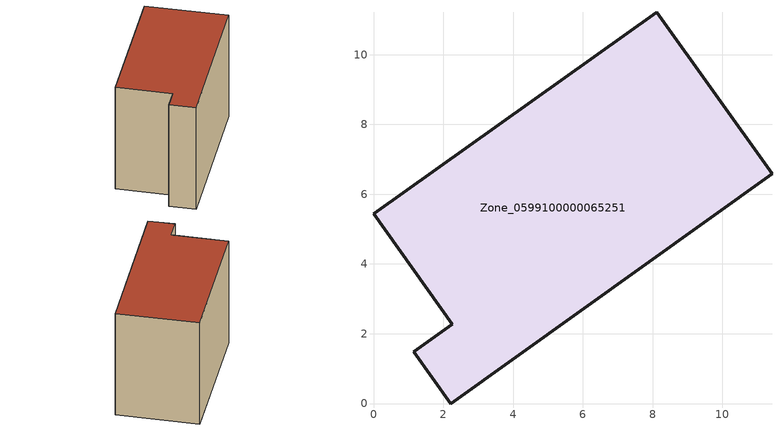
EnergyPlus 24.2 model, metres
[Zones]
Zone_0599100000065251
 floor ground (C_G): 1.16,1.49 2.25,2.28 0,5.44 8.12,11.21 11.42,6.58 2.22,0 z0
 wall outside (C_F): 2.25,2.28 1.16,1.49 2.22,0 11.42,6.58 8.12,11.21 0,5.44 2.25,2.28 z0:8.01
 roof outside (C_R): 8.12,11.21 0,5.44 2.25,2.28 1.16,1.49 2.22,0 11.42,6.58 z8.01
[BUILDING]
Pand.0599100000065251: North Axis=0; Terrain=City; Loads Convergence Tolerance Value=0.04; Temperature Convergence Tolerance Value=0.4; Solar Distribution=FullExterior; Maximum Number of Warmup Days=25; Minimum Number of Warmup Days=1
[Site:Location]
Rotterdam.The.Hague.AP_ZH_NLD Design_Conditions: Latitude=51.96; Longitude=4.45; Time Zone=1; Elevation=-4.5
[SITE:GROUNDTEMPERATURE:BUILDINGSURFACE]
18, 18, 18, 18, 18, 18, 18, 18, 18, 18, 18, 18
[MATERIAL] Thermal Absorptance=0.9; Solar Absorptance=0.7; Visible Absorptance=0.7
Name | Roughness | Thickness | Conductivity | Density | Specific Heat
G.TI.1975-1991 | MediumSmooth | 0.15 | 0.288461 | 540 | 1210
F.TI.1975-1991 | Rough | 0.3 | 0.230769 | 1920 | 840
R.TI.1975-1991 | MediumRough | 0.2 | 0.153846 | 1500 | 1000
[CONSTRUCTION]
C_G: G.TI.1975-1991
C_F: F.TI.1975-1991
C_R: R.TI.1975-1991
[ZONE]
Zone_0599100000065251: Type=1; Multiplier=1; Ceiling Height=Autocalculate; Volume=Autocalculate; Floor Area=autocalculate; Part of Total Floor Area=Yes
[ZONEINFILTRATION:DESIGNFLOWRATE]
Infil_Zone_0599100000065251: Zone or ZoneList or Space or SpaceList=Zone_0599100000065251; Schedule=AlwaysOn; Design Flow Rate Calculation Method=Flow/Area; Flow Rate per Floor Area=0.003; Constant Term Coefficient=1; Temperature Term Coefficient=0; Velocity Term Coefficient=0; Velocity Squared Term Coefficient=0
[HVACTEMPLATE:ZONE:IDEALLOADSAIRSYSTEM]
Zone_0599100000065251: Maximum Heating Supply Air Temperature=50; Minimum Cooling Supply Air Temperature=13; Maximum Heating Supply Air Humidity Ratio=0.0156; Minimum Cooling Supply Air Humidity Ratio=0.0077; Heating Limit=NoLimit; Cooling Limit=NoLimit; Dehumidification Control Type=ConstantSensibleHeatRatio; Cooling Sensible Heat Ratio=0.7; Dehumidification Setpoint=60; Humidification Control Type=None; Humidification Setpoint=30; Outdoor Air Method=None; Outdoor Air Flow Rate per Person=0.00944; Outdoor Air Flow Rate per Zone Floor Area=0; Outdoor Air Flow Rate per Zone=0; Demand Controlled Ventilation Type=None; Outdoor Air Economizer Type=NoEconomizer; Heat Recovery Type=None; Sensible Heat Recovery Effectiveness=0.7; Latent Heat Recovery Effectiveness=0.65
[ZONECONTROL:THERMOSTAT]
ThermostatControl_Zone_0599100000065251: Zone or ZoneList=Zone_0599100000065251; Control Type Schedule=DualSetpointControlType; Control 1=Thermostat_Zone_0599100000065251; Temperature Difference Between Cutout And Setpoint=0
[THERMOSTATSETPOINT:DUALSETPOINT]
Thermostat_Zone_0599100000065251: Heating Setpoint Temperature Schedule=HeatingSetpoint_Zone_0599100000065251; Cooling Setpoint Temperature Schedule=CoolingSetpoint_Zone_0599100000065251
[SCHEDULE:COMPACT]
HeatingSetpoint_Zone_0599100000065251: Through: 12/31, For: AllDays, Until: 24:00, 21
CoolingSetpoint_Zone_0599100000065251: Through: 12/31, For: AllDays, Until: 24:00, 24
DualSetpointControlType: Through: 12/31, For: AllDays, Until: 24:00, 4
AlwaysOn: Through: 12/31, For: AllDays, Until: 24:00, 1
